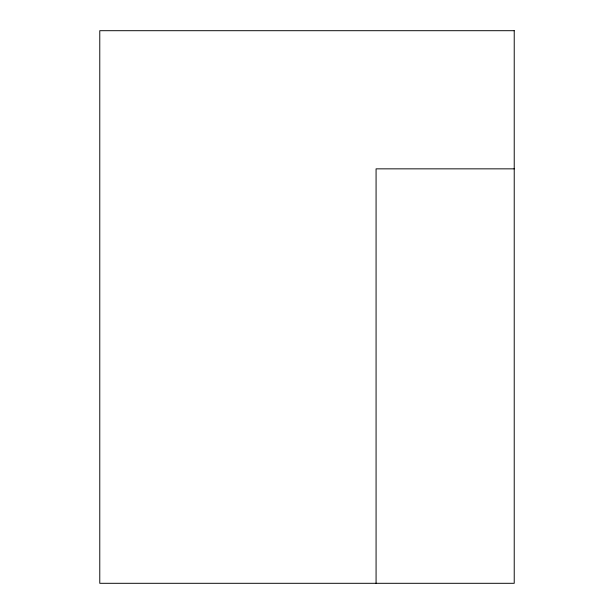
<?xml version="1.0" encoding="UTF-8"?>
<svg xmlns="http://www.w3.org/2000/svg" width="614" height="614" viewBox="0 0 614 614"><rect width="100%" height="100%" fill="white"/><g stroke="black" fill="none" stroke-linecap="round" stroke-linejoin="round"><path stroke-width="0.92" d="M514.225 168.85L376.075 168.85L376.075 583.3M514.225 30.7L99.775 30.7L99.775 583.3L514.225 583.3L514.225 30.7"/></g></svg>
